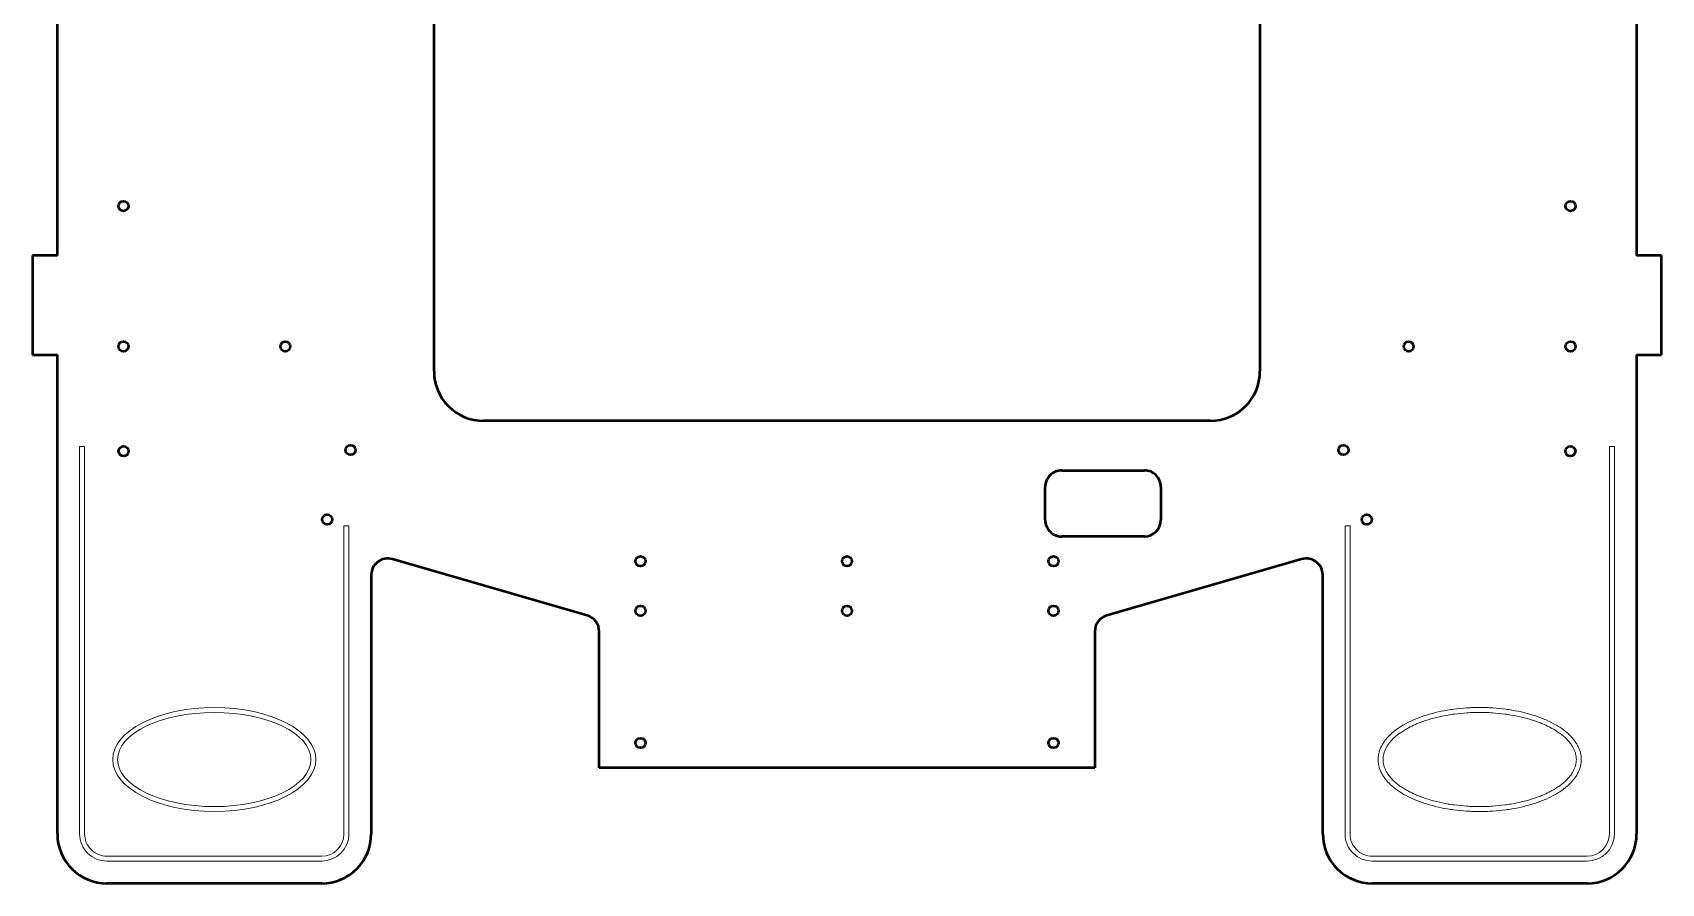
# Model space of a CAD drawing. Header units: millimetres. Extents: x -4457 to 5436, y 521 to 6420.
# Drawn here: x -2153 to -1167, y 2938 to 3453 of the extents above; entities that cross this region are included whole.
import ezdxf

# ---------------------------------------------------------------- set-up
doc = ezdxf.new("R2010")
doc.units = ezdxf.units.MM
doc.header["$MEASUREMENT"] = 0
doc.layers.add('layer 1', color=7, linetype='Continuous')
doc.layers.add('layer 2', color=7, linetype='Continuous')

msp = doc.modelspace()

# ---------------------------------------------------------------- linework, layer by layer
at = {"layer": 'layer 1', "lineweight": 50}
for points in [[(-2138.0611, 3318.1207), (-2138.0611, 3318.1207), (-2138.0611, 3529.6207), (-2138.0611, 3529.6207)], [(-1910.0611, 3248.1207), (-1910.0611, 3248.1207), (-1910.0611, 3529.6207), (-1910.0611, 3529.6207)], [(-1410.0611, 3529.6207), (-1410.0611, 3529.6207), (-1410.0611, 3248.1207), (-1410.0611, 3248.1207)], [(-1182.0611, 3529.6207), (-1182.0611, 3529.6207), (-1182.0611, 3318.1207), (-1182.0611, 3318.1207)], [(-2138.0611, 3318.1207), (-2138.0611, 3318.1207), (-2153.0611, 3318.1207), (-2153.0611, 3318.1207)], [(-2153.0611, 3318.1207), (-2153.0611, 3318.1207), (-2153.0611, 3258.1207), (-2153.0611, 3258.1207)], [(-1167.0611, 3318.1207), (-1167.0611, 3318.1207), (-1182.0611, 3318.1207), (-1182.0611, 3318.1207)], [(-1167.0611, 3258.1207), (-1167.0611, 3258.1207), (-1167.0611, 3318.1207), (-1167.0611, 3318.1207)], [(-2153.0611, 3258.1207), (-2153.0611, 3258.1207), (-2138.0611, 3258.1207), (-2138.0611, 3258.1207)], [(-2138.0611, 2968.1207), (-2138.0611, 2968.1207), (-2138.0611, 3258.1207), (-2138.0611, 3258.1207)], [(-1182.0611, 3258.1207), (-1182.0611, 3258.1207), (-1182.0611, 2968.1207), (-1182.0611, 2968.1207)], [(-1182.0611, 3258.1207), (-1182.0611, 3258.1207), (-1167.0611, 3258.1207), (-1167.0611, 3258.1207)], [(-1440.0611, 3218.1207), (-1423.4926, 3218.1207), (-1410.0611, 3231.5521), (-1410.0611, 3248.1206)], [(-1440.0611, 3218.1207), (-1440.0611, 3218.1207), (-1880.0611, 3218.1207), (-1880.0611, 3218.1207)], [(-1530.0611, 3188.1207), (-1530.0611, 3188.1207), (-1480.0611, 3188.1207), (-1480.0611, 3188.1207)], [(-1540.0611, 3158.1207), (-1540.0611, 3158.1207), (-1540.0611, 3178.1207), (-1540.0611, 3178.1207)], [(-1470.0611, 3178.1207), (-1470.0611, 3178.1207), (-1470.0611, 3158.1207), (-1470.0611, 3158.1207)], [(-1480.0611, 3148.1207), (-1474.5382, 3148.1207), (-1470.0611, 3152.5978), (-1470.0611, 3158.1207)], [(-1480.0611, 3148.1207), (-1480.0611, 3148.1207), (-1530.0611, 3148.1207), (-1530.0611, 3148.1207)], [(-1817.2771, 3100.2123), (-1817.2771, 3100.2123), (-1935.2771, 3134.4152), (-1935.2771, 3134.4152)], [(-1384.845, 3134.4152), (-1384.845, 3134.4152), (-1502.845, 3100.2123), (-1502.845, 3100.2123)], [(-1948.0611, 3124.8106), (-1948.0611, 3124.8106), (-1948.0611, 2968.1207), (-1948.0611, 2968.1207)], [(-1372.0611, 2968.1207), (-1372.0611, 2968.1207), (-1372.0611, 3124.8106), (-1372.0611, 3124.8106)], [(-1810.0611, 3090.6077), (-1810.0611, 3095.0583), (-1813.0024, 3098.9733), (-1817.2771, 3100.2123)], [(-1502.845, 3100.2123), (-1507.1197, 3098.9733), (-1510.0611, 3095.0583), (-1510.0611, 3090.6077)], [(-1810.0611, 3008.1207), (-1810.0611, 3008.1207), (-1810.0611, 3090.6077), (-1810.0611, 3090.6077)], [(-1510.0611, 3090.6077), (-1510.0611, 3090.6077), (-1510.0611, 3008.1207), (-1510.0611, 3008.1207)], [(-1510.0611, 3008.1207), (-1510.0611, 3008.1207), (-1810.0611, 3008.1207), (-1810.0611, 3008.1207)], [(-1978.0611, 2938.1207), (-1961.4926, 2938.1207), (-1948.0611, 2951.5521), (-1948.0611, 2968.1206)], [(-1212.0611, 2938.1207), (-1195.4926, 2938.1207), (-1182.0611, 2951.5521), (-1182.0611, 2968.1206)], [(-1978.0611, 2938.1207), (-1978.0611, 2938.1207), (-2108.0611, 2938.1207), (-2108.0611, 2938.1207)], [(-1212.0611, 2938.1207), (-1212.0611, 2938.1207), (-1342.0611, 2938.1207), (-1342.0611, 2938.1207)]]:
    msp.add_open_spline(points, degree=3, dxfattribs=at)
for points, knots in [([(-2095.0611, 3348.1207), (-2095.0611, 3349.7776), (-2096.4042, 3351.1207), (-2098.061, 3351.1207), (-2098.061, 3351.1207), (-2099.7179, 3351.1207), (-2101.061, 3349.7776), (-2101.0611, 3348.1207), (-2101.0611, 3348.1207), (-2101.0611, 3346.4639), (-2099.7179, 3345.1207), (-2098.0611, 3345.1207), (-2098.0611, 3345.1207), (-2096.4042, 3345.1207), (-2095.0611, 3346.4638), (-2095.0611, 3348.1207)], [0, 0, 0, 0, 0.2, 0.2, 0.2, 0.2, 0.4, 0.4, 0.4, 0.4, 0.6, 0.6, 0.6, 0.6, 1, 1, 1, 1]), ([(-1219.0611, 3348.1207), (-1219.0611, 3349.7776), (-1220.4042, 3351.1207), (-1222.061, 3351.1207), (-1222.061, 3351.1207), (-1223.7179, 3351.1207), (-1225.061, 3349.7776), (-1225.0611, 3348.1207), (-1225.0611, 3348.1207), (-1225.0611, 3346.4639), (-1223.7179, 3345.1207), (-1222.0611, 3345.1207), (-1222.0611, 3345.1207), (-1220.4042, 3345.1207), (-1219.0611, 3346.4638), (-1219.0611, 3348.1207)], [0, 0, 0, 0, 0.2, 0.2, 0.2, 0.2, 0.4, 0.4, 0.4, 0.4, 0.6, 0.6, 0.6, 0.6, 1, 1, 1, 1]), ([(-2095.0611, 3263.1207), (-2095.0611, 3264.7776), (-2096.4042, 3266.1207), (-2098.061, 3266.1207), (-2098.061, 3266.1207), (-2099.7179, 3266.1207), (-2101.061, 3264.7776), (-2101.0611, 3263.1207), (-2101.0611, 3263.1207), (-2101.0611, 3261.4639), (-2099.7179, 3260.1207), (-2098.0611, 3260.1207), (-2098.0611, 3260.1207), (-2096.4042, 3260.1207), (-2095.0611, 3261.4638), (-2095.0611, 3263.1207)], [0, 0, 0, 0, 0.2, 0.2, 0.2, 0.2, 0.4, 0.4, 0.4, 0.4, 0.6, 0.6, 0.6, 0.6, 1, 1, 1, 1]), ([(-1997.0611, 3263.1207), (-1997.0611, 3264.7776), (-1998.4042, 3266.1207), (-2000.061, 3266.1207), (-2000.061, 3266.1207), (-2001.7179, 3266.1207), (-2003.061, 3264.7776), (-2003.0611, 3263.1207), (-2003.0611, 3263.1207), (-2003.0611, 3261.4639), (-2001.7179, 3260.1207), (-2000.0611, 3260.1207), (-2000.0611, 3260.1207), (-1998.4042, 3260.1207), (-1997.0611, 3261.4638), (-1997.0611, 3263.1207)], [0, 0, 0, 0, 0.2, 0.2, 0.2, 0.2, 0.4, 0.4, 0.4, 0.4, 0.6, 0.6, 0.6, 0.6, 1, 1, 1, 1]), ([(-1317.0611, 3263.1207), (-1317.0611, 3264.7776), (-1318.4042, 3266.1207), (-1320.061, 3266.1207), (-1320.061, 3266.1207), (-1321.7179, 3266.1207), (-1323.061, 3264.7776), (-1323.0611, 3263.1207), (-1323.0611, 3263.1207), (-1323.0611, 3261.4639), (-1321.7179, 3260.1207), (-1320.0611, 3260.1207), (-1320.0611, 3260.1207), (-1318.4042, 3260.1207), (-1317.0611, 3261.4638), (-1317.0611, 3263.1207)], [0, 0, 0, 0, 0.2, 0.2, 0.2, 0.2, 0.4, 0.4, 0.4, 0.4, 0.6, 0.6, 0.6, 0.6, 1, 1, 1, 1]), ([(-1219.0611, 3263.1207), (-1219.0611, 3264.7776), (-1220.4042, 3266.1207), (-1222.061, 3266.1207), (-1222.061, 3266.1207), (-1223.7179, 3266.1207), (-1225.061, 3264.7776), (-1225.0611, 3263.1207), (-1225.0611, 3263.1207), (-1225.0611, 3261.4639), (-1223.7179, 3260.1207), (-1222.0611, 3260.1207), (-1222.0611, 3260.1207), (-1220.4042, 3260.1207), (-1219.0611, 3261.4638), (-1219.0611, 3263.1207)], [0, 0, 0, 0, 0.2, 0.2, 0.2, 0.2, 0.4, 0.4, 0.4, 0.4, 0.6, 0.6, 0.6, 0.6, 1, 1, 1, 1]), ([(-1910.0611, 3248.1207), (-1910.0611, 3240.1642), (-1906.9003, 3232.5336), (-1901.2743, 3226.9075), (-1901.2743, 3226.9075), (-1895.6482, 3221.2814), (-1888.0175, 3218.1207), (-1880.0611, 3218.1207)], [0, 0, 0, 0, 0.33333333, 0.33333333, 0.33333333, 0.33333333, 1, 1, 1, 1]), ([(-2094.9528, 3199.7287), (-2094.9528, 3201.3855), (-2096.2959, 3202.7287), (-2097.9528, 3202.7287), (-2097.9528, 3202.7287), (-2099.6096, 3202.7287), (-2100.9528, 3201.3855), (-2100.9528, 3199.7287), (-2100.9528, 3199.7287), (-2100.9528, 3198.0718), (-2099.6096, 3196.7287), (-2097.9528, 3196.7287), (-2097.9528, 3196.7287), (-2096.2959, 3196.7287), (-2094.9528, 3198.0718), (-2094.9528, 3199.7287)], [0, 0, 0, 0, 0.2, 0.2, 0.2, 0.2, 0.4, 0.4, 0.4, 0.4, 0.6, 0.6, 0.6, 0.6, 1, 1, 1, 1]), ([(-1957.5862, 3200.4508), (-1957.5862, 3202.1077), (-1958.9293, 3203.4508), (-1960.5861, 3203.4508), (-1960.5861, 3203.4508), (-1962.243, 3203.4508), (-1963.5861, 3202.1077), (-1963.5862, 3200.4508), (-1963.5862, 3200.4508), (-1963.5862, 3198.794), (-1962.243, 3197.4508), (-1960.5862, 3197.4508), (-1960.5862, 3197.4508), (-1958.9293, 3197.4508), (-1957.5862, 3198.7939), (-1957.5862, 3200.4508)], [0, 0, 0, 0, 0.2, 0.2, 0.2, 0.2, 0.4, 0.4, 0.4, 0.4, 0.6, 0.6, 0.6, 0.6, 1, 1, 1, 1]), ([(-1356.536, 3200.4508), (-1356.536, 3202.1077), (-1357.8791, 3203.4508), (-1359.536, 3203.4508), (-1359.536, 3203.4508), (-1361.1928, 3203.4508), (-1362.536, 3202.1077), (-1362.536, 3200.4508), (-1362.536, 3200.4508), (-1362.536, 3198.794), (-1361.1928, 3197.4508), (-1359.536, 3197.4508), (-1359.536, 3197.4508), (-1357.8791, 3197.4508), (-1356.536, 3198.7939), (-1356.536, 3200.4508)], [0, 0, 0, 0, 0.2, 0.2, 0.2, 0.2, 0.4, 0.4, 0.4, 0.4, 0.6, 0.6, 0.6, 0.6, 1, 1, 1, 1]), ([(-1219.1693, 3199.7287), (-1219.1693, 3201.3855), (-1220.5125, 3202.7287), (-1222.1693, 3202.7287), (-1222.1693, 3202.7287), (-1223.8262, 3202.7287), (-1225.1693, 3201.3855), (-1225.1693, 3199.7287), (-1225.1693, 3199.7287), (-1225.1693, 3198.0718), (-1223.8262, 3196.7287), (-1222.1694, 3196.7287), (-1222.1694, 3196.7287), (-1220.5125, 3196.7287), (-1219.1694, 3198.0718), (-1219.1693, 3199.7287)], [0, 0, 0, 0, 0.2, 0.2, 0.2, 0.2, 0.4, 0.4, 0.4, 0.4, 0.6, 0.6, 0.6, 0.6, 1, 1, 1, 1]), ([(-1530.0611, 3188.1207), (-1532.7132, 3188.1207), (-1535.2568, 3187.0671), (-1537.1321, 3185.1918), (-1537.1321, 3185.1918), (-1539.0075, 3183.3164), (-1540.0611, 3180.7729), (-1540.0611, 3178.1207)], [0, 0, 0, 0, 0.33333333, 0.33333333, 0.33333333, 0.33333333, 1, 1, 1, 1]), ([(-1470.0611, 3178.1207), (-1470.0611, 3180.7729), (-1471.1146, 3183.3164), (-1472.99, 3185.1918), (-1472.99, 3185.1918), (-1474.8653, 3187.0671), (-1477.4089, 3188.1207), (-1480.0611, 3188.1207)], [0, 0, 0, 0, 0.33333333, 0.33333333, 0.33333333, 0.33333333, 1, 1, 1, 1]), ([(-1971.7069, 3158.371), (-1971.7069, 3160.0278), (-1973.05, 3161.371), (-1974.7069, 3161.371), (-1974.7069, 3161.371), (-1976.3637, 3161.371), (-1977.7069, 3160.0279), (-1977.7069, 3158.371), (-1977.7069, 3158.371), (-1977.7069, 3156.7141), (-1976.3638, 3155.371), (-1974.7069, 3155.371), (-1974.7069, 3155.371), (-1973.0501, 3155.371), (-1971.7069, 3156.7141), (-1971.7069, 3158.371)], [0, 0, 0, 0, 0.2, 0.2, 0.2, 0.2, 0.4, 0.4, 0.4, 0.4, 0.6, 0.6, 0.6, 0.6, 1, 1, 1, 1]), ([(-1540.0611, 3158.1207), (-1540.0611, 3155.4685), (-1539.0075, 3152.925), (-1537.1321, 3151.0496), (-1537.1321, 3151.0496), (-1535.2568, 3149.1743), (-1532.7132, 3148.1207), (-1530.0611, 3148.1207)], [0, 0, 0, 0, 0.33333333, 0.33333333, 0.33333333, 0.33333333, 1, 1, 1, 1]), ([(-1342.4152, 3158.371), (-1342.4152, 3160.0278), (-1343.7584, 3161.371), (-1345.4152, 3161.371), (-1345.4152, 3161.371), (-1347.0721, 3161.371), (-1348.4152, 3160.0279), (-1348.4152, 3158.371), (-1348.4152, 3158.371), (-1348.4152, 3156.7141), (-1347.0721, 3155.371), (-1345.4152, 3155.371), (-1345.4152, 3155.371), (-1343.7584, 3155.371), (-1342.4152, 3156.7141), (-1342.4152, 3158.371)], [0, 0, 0, 0, 0.2, 0.2, 0.2, 0.2, 0.4, 0.4, 0.4, 0.4, 0.6, 0.6, 0.6, 0.6, 1, 1, 1, 1]), ([(-1782.0611, 3133.1207), (-1782.0611, 3134.7776), (-1783.4042, 3136.1207), (-1785.061, 3136.1207), (-1785.061, 3136.1207), (-1786.7179, 3136.1207), (-1788.061, 3134.7776), (-1788.0611, 3133.1207), (-1788.0611, 3133.1207), (-1788.0611, 3131.4639), (-1786.7179, 3130.1207), (-1785.0611, 3130.1207), (-1785.0611, 3130.1207), (-1783.4042, 3130.1207), (-1782.0611, 3131.4638), (-1782.0611, 3133.1207)], [0, 0, 0, 0, 0.2, 0.2, 0.2, 0.2, 0.4, 0.4, 0.4, 0.4, 0.6, 0.6, 0.6, 0.6, 1, 1, 1, 1]), ([(-1657.0611, 3133.1207), (-1657.0611, 3134.7776), (-1658.4042, 3136.1207), (-1660.061, 3136.1207), (-1660.061, 3136.1207), (-1661.7179, 3136.1207), (-1663.061, 3134.7776), (-1663.0611, 3133.1207), (-1663.0611, 3133.1207), (-1663.0611, 3131.4639), (-1661.7179, 3130.1207), (-1660.0611, 3130.1207), (-1660.0611, 3130.1207), (-1658.4042, 3130.1207), (-1657.0611, 3131.4638), (-1657.0611, 3133.1207)], [0, 0, 0, 0, 0.2, 0.2, 0.2, 0.2, 0.4, 0.4, 0.4, 0.4, 0.6, 0.6, 0.6, 0.6, 1, 1, 1, 1]), ([(-1532.0611, 3133.1207), (-1532.0611, 3134.7776), (-1533.4042, 3136.1207), (-1535.061, 3136.1207), (-1535.061, 3136.1207), (-1536.7179, 3136.1207), (-1538.061, 3134.7776), (-1538.0611, 3133.1207), (-1538.0611, 3133.1207), (-1538.0611, 3131.4639), (-1536.7179, 3130.1207), (-1535.0611, 3130.1207), (-1535.0611, 3130.1207), (-1533.4042, 3130.1207), (-1532.0611, 3131.4638), (-1532.0611, 3133.1207)], [0, 0, 0, 0, 0.2, 0.2, 0.2, 0.2, 0.4, 0.4, 0.4, 0.4, 0.6, 0.6, 0.6, 0.6, 1, 1, 1, 1]), ([(-1935.2771, 3134.4152), (-1938.2974, 3135.2907), (-1941.5536, 3134.6944), (-1944.0677, 3132.8055), (-1944.0677, 3132.8055), (-1946.5819, 3130.9167), (-1948.0611, 3127.9552), (-1948.0611, 3124.8106)], [0, 0, 0, 0, 0.33333333, 0.33333333, 0.33333333, 0.33333333, 1, 1, 1, 1]), ([(-1372.0611, 3124.8106), (-1372.0611, 3127.9552), (-1373.5402, 3130.9167), (-1376.0544, 3132.8055), (-1376.0544, 3132.8055), (-1378.5685, 3134.6944), (-1381.8247, 3135.2907), (-1384.845, 3134.4152)], [0, 0, 0, 0, 0.33333333, 0.33333333, 0.33333333, 0.33333333, 1, 1, 1, 1]), ([(-1782.0611, 3103.1207), (-1782.0611, 3104.7776), (-1783.4042, 3106.1207), (-1785.061, 3106.1207), (-1785.061, 3106.1207), (-1786.7179, 3106.1207), (-1788.061, 3104.7776), (-1788.0611, 3103.1207), (-1788.0611, 3103.1207), (-1788.0611, 3101.4639), (-1786.7179, 3100.1207), (-1785.0611, 3100.1207), (-1785.0611, 3100.1207), (-1783.4042, 3100.1207), (-1782.0611, 3101.4638), (-1782.0611, 3103.1207)], [0, 0, 0, 0, 0.2, 0.2, 0.2, 0.2, 0.4, 0.4, 0.4, 0.4, 0.6, 0.6, 0.6, 0.6, 1, 1, 1, 1]), ([(-1657.0611, 3103.1207), (-1657.0611, 3104.7776), (-1658.4042, 3106.1207), (-1660.061, 3106.1207), (-1660.061, 3106.1207), (-1661.7179, 3106.1207), (-1663.061, 3104.7776), (-1663.0611, 3103.1207), (-1663.0611, 3103.1207), (-1663.0611, 3101.4639), (-1661.7179, 3100.1207), (-1660.0611, 3100.1207), (-1660.0611, 3100.1207), (-1658.4042, 3100.1207), (-1657.0611, 3101.4638), (-1657.0611, 3103.1207)], [0, 0, 0, 0, 0.2, 0.2, 0.2, 0.2, 0.4, 0.4, 0.4, 0.4, 0.6, 0.6, 0.6, 0.6, 1, 1, 1, 1]), ([(-1532.0611, 3103.1207), (-1532.0611, 3104.7776), (-1533.4042, 3106.1207), (-1535.061, 3106.1207), (-1535.061, 3106.1207), (-1536.7179, 3106.1207), (-1538.061, 3104.7776), (-1538.0611, 3103.1207), (-1538.0611, 3103.1207), (-1538.0611, 3101.4639), (-1536.7179, 3100.1207), (-1535.0611, 3100.1207), (-1535.0611, 3100.1207), (-1533.4042, 3100.1207), (-1532.0611, 3101.4638), (-1532.0611, 3103.1207)], [0, 0, 0, 0, 0.2, 0.2, 0.2, 0.2, 0.4, 0.4, 0.4, 0.4, 0.6, 0.6, 0.6, 0.6, 1, 1, 1, 1]), ([(-1782.0611, 3023.1207), (-1782.0611, 3024.7776), (-1783.4042, 3026.1207), (-1785.061, 3026.1207), (-1785.061, 3026.1207), (-1786.7179, 3026.1207), (-1788.061, 3024.7776), (-1788.0611, 3023.1207), (-1788.0611, 3023.1207), (-1788.0611, 3021.4639), (-1786.7179, 3020.1207), (-1785.0611, 3020.1207), (-1785.0611, 3020.1207), (-1783.4042, 3020.1207), (-1782.0611, 3021.4638), (-1782.0611, 3023.1207)], [0, 0, 0, 0, 0.2, 0.2, 0.2, 0.2, 0.4, 0.4, 0.4, 0.4, 0.6, 0.6, 0.6, 0.6, 1, 1, 1, 1]), ([(-1532.0611, 3023.1207), (-1532.0611, 3024.7776), (-1533.4042, 3026.1207), (-1535.061, 3026.1207), (-1535.061, 3026.1207), (-1536.7179, 3026.1207), (-1538.061, 3024.7776), (-1538.0611, 3023.1207), (-1538.0611, 3023.1207), (-1538.0611, 3021.4639), (-1536.7179, 3020.1207), (-1535.0611, 3020.1207), (-1535.0611, 3020.1207), (-1533.4042, 3020.1207), (-1532.0611, 3021.4638), (-1532.0611, 3023.1207)], [0, 0, 0, 0, 0.2, 0.2, 0.2, 0.2, 0.4, 0.4, 0.4, 0.4, 0.6, 0.6, 0.6, 0.6, 1, 1, 1, 1]), ([(-2138.0611, 2968.1207), (-2138.0611, 2960.1642), (-2134.9003, 2952.5336), (-2129.2743, 2946.9075), (-2129.2743, 2946.9075), (-2123.6482, 2941.2814), (-2116.0175, 2938.1207), (-2108.0611, 2938.1207)], [0, 0, 0, 0, 0.33333333, 0.33333333, 0.33333333, 0.33333333, 1, 1, 1, 1]), ([(-1372.0611, 2968.1207), (-1372.0611, 2960.1642), (-1368.9003, 2952.5336), (-1363.2743, 2946.9075), (-1363.2743, 2946.9075), (-1357.6482, 2941.2814), (-1350.0175, 2938.1207), (-1342.0611, 2938.1207)], [0, 0, 0, 0, 0.33333333, 0.33333333, 0.33333333, 0.33333333, 1, 1, 1, 1])]:
    msp.add_open_spline(points, degree=3, knots=knots, dxfattribs=at)
at = {"layer": 'layer 2', "color": 240, "lineweight": 9}
for points in [[(-2124.5611, 3202.6602), (-2124.5611, 3202.6602), (-2121.5611, 3202.6602), (-2121.5611, 3202.6602)], [(-2124.5611, 2968.1207), (-2124.5611, 2968.1207), (-2124.5611, 3202.6602), (-2124.5611, 3202.6602)], [(-2121.5611, 3202.6602), (-2121.5611, 3202.6602), (-2121.5611, 2968.1207), (-2121.5611, 2968.1207)], [(-1198.5611, 3202.6602), (-1198.5611, 3202.6602), (-1195.5611, 3202.6602), (-1195.5611, 3202.6602)], [(-1198.5611, 2968.1207), (-1198.5611, 2968.1207), (-1198.5611, 3202.6602), (-1198.5611, 3202.6602)], [(-1195.5611, 3202.6602), (-1195.5611, 3202.6602), (-1195.5611, 2968.1207), (-1195.5611, 2968.1207)], [(-1964.5611, 3154.5533), (-1964.5611, 3154.5533), (-1961.5611, 3154.5533), (-1961.5611, 3154.5533)], [(-1964.5611, 2968.1207), (-1964.5611, 2968.1207), (-1964.5611, 3154.5533), (-1964.5611, 3154.5533)], [(-1961.5611, 3154.5533), (-1961.5611, 3154.5533), (-1961.5611, 2968.1207), (-1961.5611, 2968.1207)], [(-1358.5611, 3154.5533), (-1358.5611, 3154.5533), (-1355.5611, 3154.5533), (-1355.5611, 3154.5533)], [(-1358.5611, 2968.1207), (-1358.5611, 2968.1207), (-1358.5611, 3154.5533), (-1358.5611, 3154.5533)], [(-1355.5611, 3154.5533), (-1355.5611, 3154.5533), (-1355.5611, 2968.1207), (-1355.5611, 2968.1207)], [(-1978.0611, 2951.6207), (-1968.9484, 2951.6207), (-1961.5611, 2959.008), (-1961.5611, 2968.1206)], [(-1978.0611, 2954.6207), (-1970.6052, 2954.6207), (-1964.5611, 2960.6648), (-1964.5611, 2968.1206)], [(-1212.0611, 2951.6207), (-1202.9484, 2951.6207), (-1195.5611, 2959.008), (-1195.5611, 2968.1206)], [(-1212.0611, 2954.6207), (-1204.6052, 2954.6207), (-1198.5611, 2960.6648), (-1198.5611, 2968.1206)], [(-2108.0611, 2954.6207), (-2108.0611, 2954.6207), (-1978.0611, 2954.6207), (-1978.0611, 2954.6207)], [(-1978.0611, 2951.6207), (-1978.0611, 2951.6207), (-2108.0611, 2951.6207), (-2108.0611, 2951.6207)], [(-1342.0611, 2954.6207), (-1342.0611, 2954.6207), (-1212.0611, 2954.6207), (-1212.0611, 2954.6207)], [(-1212.0611, 2951.6207), (-1212.0611, 2951.6207), (-1342.0611, 2951.6207), (-1342.0611, 2951.6207)]]:
    msp.add_open_spline(points, degree=3, dxfattribs=at)
for points, knots in [([(-2104.5611, 3013.1207), (-2104.5611, 2995.7238), (-2077.0266, 2981.6207), (-2043.0611, 2981.6207), (-2043.0611, 2981.6207), (-2009.0957, 2981.6207), (-1981.5611, 2995.7237), (-1981.5611, 3013.1206), (-1981.5611, 3013.1206), (-1981.561, 3030.5176), (-2009.0953, 3044.6206), (-2043.0608, 3044.6207), (-2043.0608, 3044.6207), (-2077.0264, 3044.6208), (-2104.5611, 3030.5177), (-2104.5611, 3013.1207)], [0, 0, 0, 0, 0.2, 0.2, 0.2, 0.2, 0.4, 0.4, 0.4, 0.4, 0.6, 0.6, 0.6, 0.6, 1, 1, 1, 1]), ([(-2101.5611, 3013.1207), (-2101.5611, 2997.3806), (-2075.3698, 2984.6207), (-2043.0611, 2984.6207), (-2043.0611, 2984.6207), (-2010.7525, 2984.6207), (-1984.5611, 2997.3805), (-1984.5611, 3013.1206), (-1984.5611, 3013.1206), (-1984.561, 3028.8607), (-2010.7522, 3041.6206), (-2043.0608, 3041.6207), (-2043.0608, 3041.6207), (-2075.3696, 3041.6208), (-2101.5611, 3028.8609), (-2101.5611, 3013.1207)], [0, 0, 0, 0, 0.2, 0.2, 0.2, 0.2, 0.4, 0.4, 0.4, 0.4, 0.6, 0.6, 0.6, 0.6, 1, 1, 1, 1]), ([(-1215.5611, 3013.1207), (-1215.5611, 3012.4008), (-1215.6082, 3011.6808), (-1215.7022, 3010.9636), (-1215.7022, 3010.9636), (-1215.7962, 3010.2465), (-1215.9371, 3009.5321), (-1216.1238, 3008.823), (-1216.1238, 3008.823), (-1216.2171, 3008.4684), (-1216.322, 3008.1152), (-1216.4381, 3007.7635), (-1216.4381, 3007.7635), (-1216.6703, 3007.0602), (-1216.9478, 3006.3632), (-1217.269, 3005.6745), (-1217.269, 3005.6745), (-1217.4296, 3005.3301), (-1217.6011, 3004.9877), (-1217.7834, 3004.6476), (-1217.7834, 3004.6476), (-1218.1479, 3003.9674), (-1218.5554, 3003.2961), (-1219.0042, 3002.635), (-1219.0042, 3002.635), (-1219.2286, 3002.3044), (-1219.4634, 3001.9764), (-1219.7083, 3001.6511), (-1219.7083, 3001.6511), (-1220.4429, 3000.6751), (-1221.2689, 2999.7233), (-1222.1807, 2998.7987), (-1222.1807, 2998.7987), (-1222.7886, 2998.1823), (-1223.4347, 2997.5781), (-1224.1175, 2996.9868), (-1224.1175, 2996.9868), (-1225.4831, 2995.8042), (-1226.9953, 2994.6735), (-1228.6409, 2993.6011), (-1228.6409, 2993.6011), (-1229.4637, 2993.0649), (-1230.3199, 2992.5434), (-1231.2077, 2992.0372), (-1231.2077, 2992.0372), (-1232.9832, 2991.025), (-1234.8851, 2990.0744), (-1236.8979, 2989.1918), (-1236.8979, 2989.1918), (-1237.9043, 2988.7505), (-1238.9383, 2988.3262), (-1239.998, 2987.9196), (-1239.998, 2987.9196), (-1242.1174, 2987.1065), (-1244.3391, 2986.3645), (-1246.645, 2985.6988), (-1246.645, 2985.6988), (-1247.7979, 2985.3659), (-1248.972, 2985.0522), (-1250.1646, 2984.7581), (-1250.1646, 2984.7581), (-1252.5499, 2984.17), (-1255.0096, 2983.6606), (-1257.5237, 2983.2339), (-1257.5237, 2983.2339), (-1258.7807, 2983.0206), (-1260.0512, 2982.8279), (-1261.3327, 2982.6562), (-1261.3327, 2982.6562), (-1263.8957, 2982.3128), (-1266.5023, 2982.0536), (-1269.1309, 2981.8806), (-1269.1309, 2981.8806), (-1270.4453, 2981.794), (-1271.7651, 2981.729), (-1273.0877, 2981.6857), (-1273.0877, 2981.6857), (-1275.7329, 2981.599), (-1278.3892, 2981.599), (-1281.0344, 2981.6857), (-1281.0344, 2981.6857), (-1282.357, 2981.729), (-1283.6768, 2981.794), (-1284.9912, 2981.8806), (-1284.9912, 2981.8806), (-1287.6198, 2982.0536), (-1290.2264, 2982.3128), (-1292.7894, 2982.6562), (-1292.7894, 2982.6562), (-1294.0709, 2982.8279), (-1295.3414, 2983.0206), (-1296.5985, 2983.2339), (-1296.5985, 2983.2339), (-1299.1125, 2983.6606), (-1301.5722, 2984.17), (-1303.9575, 2984.7581), (-1303.9575, 2984.7581), (-1305.1502, 2985.0522), (-1306.3242, 2985.3659), (-1307.4771, 2985.6988), (-1307.4771, 2985.6988), (-1309.783, 2986.3645), (-1312.0048, 2987.1065), (-1314.1241, 2987.9196), (-1314.1241, 2987.9196), (-1315.1838, 2988.3262), (-1316.2178, 2988.7505), (-1317.2242, 2989.1918), (-1317.2242, 2989.1918), (-1319.237, 2990.0744), (-1321.1389, 2991.025), (-1322.9144, 2992.0372), (-1322.9144, 2992.0372), (-1323.8022, 2992.5434), (-1324.6584, 2993.0649), (-1325.4812, 2993.6011), (-1325.4812, 2993.6011), (-1327.1268, 2994.6735), (-1328.639, 2995.8042), (-1330.0046, 2996.9868), (-1330.0046, 2996.9868), (-1330.6874, 2997.5781), (-1331.3335, 2998.1823), (-1331.9414, 2998.7987), (-1331.9414, 2998.7987), (-1332.8532, 2999.7233), (-1333.6792, 3000.6751), (-1334.4138, 3001.6511), (-1334.4138, 3001.6511), (-1334.6587, 3001.9764), (-1334.8935, 3002.3044), (-1335.1179, 3002.635), (-1335.1179, 3002.635), (-1335.5667, 3003.2961), (-1335.9742, 3003.9674), (-1336.3387, 3004.6476), (-1336.3387, 3004.6476), (-1336.521, 3004.9877), (-1336.6925, 3005.3301), (-1336.8531, 3005.6745), (-1336.8531, 3005.6745), (-1337.1743, 3006.3632), (-1337.4518, 3007.0602), (-1337.684, 3007.7635), (-1337.684, 3007.7635), (-1337.8001, 3008.1152), (-1337.905, 3008.4684), (-1337.9983, 3008.823), (-1337.9983, 3008.823), (-1338.185, 3009.5321), (-1338.3259, 3010.2465), (-1338.4199, 3010.9636), (-1338.4199, 3010.9636), (-1338.4669, 3011.3222), (-1338.5022, 3011.6815), (-1338.5257, 3012.0411), (-1338.5257, 3012.0411), (-1338.5728, 3012.7604), (-1338.5728, 3013.481), (-1338.5257, 3014.2003), (-1338.5257, 3014.2003), (-1338.5022, 3014.5599), (-1338.4669, 3014.9192), (-1338.4199, 3015.2778), (-1338.4199, 3015.2778), (-1338.3259, 3015.9949), (-1338.185, 3016.7093), (-1337.9983, 3017.4184), (-1337.9983, 3017.4184), (-1337.905, 3017.773), (-1337.8001, 3018.1263), (-1337.684, 3018.4779), (-1337.684, 3018.4779), (-1337.4518, 3019.1812), (-1337.1743, 3019.8782), (-1336.8531, 3020.567), (-1336.8531, 3020.567), (-1336.6925, 3020.9114), (-1336.521, 3021.2537), (-1336.3387, 3021.5938), (-1336.3387, 3021.5938), (-1335.9742, 3022.274), (-1335.5667, 3022.9453), (-1335.1179, 3023.6064), (-1335.1179, 3023.6064), (-1334.8935, 3023.937), (-1334.6587, 3024.265), (-1334.4138, 3024.5903), (-1334.4138, 3024.5903), (-1333.6792, 3025.5663), (-1332.8532, 3026.5182), (-1331.9414, 3027.4427), (-1331.9414, 3027.4427), (-1331.3335, 3028.0591), (-1330.6874, 3028.6633), (-1330.0046, 3029.2546), (-1330.0046, 3029.2546), (-1328.639, 3030.4372), (-1327.1268, 3031.568), (-1325.4812, 3032.6403), (-1325.4812, 3032.6403), (-1324.6584, 3033.1765), (-1323.8022, 3033.698), (-1322.9144, 3034.2042), (-1322.9144, 3034.2042), (-1321.1389, 3035.2165), (-1319.237, 3036.1671), (-1317.2242, 3037.0497), (-1317.2242, 3037.0497), (-1316.2178, 3037.491), (-1315.1838, 3037.9153), (-1314.1241, 3038.3218), (-1314.1241, 3038.3218), (-1312.0048, 3039.1349), (-1309.783, 3039.877), (-1307.4771, 3040.5427), (-1307.4771, 3040.5427), (-1306.3242, 3040.8755), (-1305.1502, 3041.1892), (-1303.9575, 3041.4833), (-1303.9575, 3041.4833), (-1301.5722, 3042.0714), (-1299.1125, 3042.5808), (-1296.5985, 3043.0075), (-1296.5985, 3043.0075), (-1295.3414, 3043.2209), (-1294.0709, 3043.4136), (-1292.7894, 3043.5852), (-1292.7894, 3043.5852), (-1290.2264, 3043.9286), (-1287.6198, 3044.1878), (-1284.9912, 3044.3609), (-1284.9912, 3044.3609), (-1283.6768, 3044.4474), (-1282.357, 3044.5124), (-1281.0344, 3044.5557), (-1281.0344, 3044.5557), (-1278.3892, 3044.6424), (-1275.7329, 3044.6424), (-1273.0877, 3044.5557), (-1273.0877, 3044.5557), (-1271.7651, 3044.5124), (-1270.4453, 3044.4474), (-1269.1309, 3044.3609), (-1269.1309, 3044.3609), (-1266.5023, 3044.1878), (-1263.8957, 3043.9286), (-1261.3327, 3043.5852), (-1261.3327, 3043.5852), (-1260.0512, 3043.4136), (-1258.7807, 3043.2209), (-1257.5237, 3043.0075), (-1257.5237, 3043.0075), (-1255.0096, 3042.5808), (-1252.5499, 3042.0714), (-1250.1646, 3041.4833), (-1250.1646, 3041.4833), (-1248.972, 3041.1892), (-1247.7979, 3040.8755), (-1246.645, 3040.5427), (-1246.645, 3040.5427), (-1244.3391, 3039.877), (-1242.1174, 3039.1349), (-1239.998, 3038.3218), (-1239.998, 3038.3218), (-1238.9383, 3037.9153), (-1237.9043, 3037.491), (-1236.8979, 3037.0497), (-1236.8979, 3037.0497), (-1234.8851, 3036.1671), (-1232.9832, 3035.2165), (-1231.2077, 3034.2042), (-1231.2077, 3034.2042), (-1230.3199, 3033.698), (-1229.4637, 3033.1765), (-1228.6409, 3032.6403), (-1228.6409, 3032.6403), (-1226.9953, 3031.568), (-1225.4831, 3030.4372), (-1224.1175, 3029.2546), (-1224.1175, 3029.2546), (-1223.4347, 3028.6633), (-1222.7886, 3028.0591), (-1222.1807, 3027.4427), (-1222.1807, 3027.4427), (-1221.2689, 3026.5182), (-1220.4429, 3025.5663), (-1219.7083, 3024.5903), (-1219.7083, 3024.5903), (-1219.4634, 3024.265), (-1219.2286, 3023.937), (-1219.0042, 3023.6064), (-1219.0042, 3023.6064), (-1218.5554, 3022.9453), (-1218.1479, 3022.274), (-1217.7834, 3021.5938), (-1217.7834, 3021.5938), (-1217.6011, 3021.2537), (-1217.4296, 3020.9114), (-1217.269, 3020.567), (-1217.269, 3020.567), (-1216.9478, 3019.8782), (-1216.6703, 3019.1812), (-1216.4381, 3018.4779), (-1216.4381, 3018.4779), (-1216.322, 3018.1263), (-1216.2171, 3017.773), (-1216.1238, 3017.4184), (-1216.1238, 3017.4184), (-1215.9371, 3016.7093), (-1215.7962, 3015.9949), (-1215.7022, 3015.2778), (-1215.7022, 3015.2778), (-1215.6082, 3014.5606), (-1215.5611, 3013.8407), (-1215.5611, 3013.1207)], [0, 0, 0, 0, 0.0125, 0.0125, 0.0125, 0.0125, 0.025, 0.025, 0.025, 0.025, 0.0375, 0.0375, 0.0375, 0.0375, 0.05, 0.05, 0.05, 0.05, 0.0625, 0.0625, 0.0625, 0.0625, 0.075, 0.075, 0.075, 0.075, 0.0875, 0.0875, 0.0875, 0.0875, 0.1, 0.1, 0.1, 0.1, 0.1125, 0.1125, 0.1125, 0.1125, 0.125, 0.125, 0.125, 0.125, 0.1375, 0.1375, 0.1375, 0.1375, 0.15, 0.15, 0.15, 0.15, 0.1625, 0.1625, 0.1625, 0.1625, 0.175, 0.175, 0.175, 0.175, 0.1875, 0.1875, 0.1875, 0.1875, 0.2, 0.2, 0.2, 0.2, 0.2125, 0.2125, 0.2125, 0.2125, 0.225, 0.225, 0.225, 0.225, 0.2375, 0.2375, 0.2375, 0.2375, 0.25, 0.25, 0.25, 0.25, 0.2625, 0.2625, 0.2625, 0.2625, 0.275, 0.275, 0.275, 0.275, 0.2875, 0.2875, 0.2875, 0.2875, 0.3, 0.3, 0.3, 0.3, 0.3125, 0.3125, 0.3125, 0.3125, 0.325, 0.325, 0.325, 0.325, 0.3375, 0.3375, 0.3375, 0.3375, 0.35, 0.35, 0.35, 0.35, 0.3625, 0.3625, 0.3625, 0.3625, 0.375, 0.375, 0.375, 0.375, 0.3875, 0.3875, 0.3875, 0.3875, 0.4, 0.4, 0.4, 0.4, 0.4125, 0.4125, 0.4125, 0.4125, 0.425, 0.425, 0.425, 0.425, 0.4375, 0.4375, 0.4375, 0.4375, 0.45, 0.45, 0.45, 0.45, 0.4625, 0.4625, 0.4625, 0.4625, 0.475, 0.475, 0.475, 0.475, 0.4875, 0.4875, 0.4875, 0.4875, 0.5, 0.5, 0.5, 0.5, 0.5125, 0.5125, 0.5125, 0.5125, 0.525, 0.525, 0.525, 0.525, 0.5375, 0.5375, 0.5375, 0.5375, 0.55, 0.55, 0.55, 0.55, 0.5625, 0.5625, 0.5625, 0.5625, 0.575, 0.575, 0.575, 0.575, 0.5875, 0.5875, 0.5875, 0.5875, 0.6, 0.6, 0.6, 0.6, 0.6125, 0.6125, 0.6125, 0.6125, 0.625, 0.625, 0.625, 0.625, 0.6375, 0.6375, 0.6375, 0.6375, 0.65, 0.65, 0.65, 0.65, 0.6625, 0.6625, 0.6625, 0.6625, 0.675, 0.675, 0.675, 0.675, 0.6875, 0.6875, 0.6875, 0.6875, 0.7, 0.7, 0.7, 0.7, 0.7125, 0.7125, 0.7125, 0.7125, 0.725, 0.725, 0.725, 0.725, 0.7375, 0.7375, 0.7375, 0.7375, 0.75, 0.75, 0.75, 0.75, 0.7625, 0.7625, 0.7625, 0.7625, 0.775, 0.775, 0.775, 0.775, 0.7875, 0.7875, 0.7875, 0.7875, 0.8, 0.8, 0.8, 0.8, 0.8125, 0.8125, 0.8125, 0.8125, 0.825, 0.825, 0.825, 0.825, 0.8375, 0.8375, 0.8375, 0.8375, 0.85, 0.85, 0.85, 0.85, 0.8625, 0.8625, 0.8625, 0.8625, 0.875, 0.875, 0.875, 0.875, 0.8875, 0.8875, 0.8875, 0.8875, 0.9, 0.9, 0.9, 0.9, 0.9125, 0.9125, 0.9125, 0.9125, 0.925, 0.925, 0.925, 0.925, 0.9375, 0.9375, 0.9375, 0.9375, 0.95, 0.95, 0.95, 0.95, 0.9625, 0.9625, 0.9625, 0.9625, 0.975, 0.975, 0.975, 0.975, 1, 1, 1, 1]), ([(-1218.5611, 3013.1207), (-1218.5611, 3013.7098), (-1218.5996, 3014.2988), (-1218.6768, 3014.8878), (-1218.6768, 3014.8878), (-1218.754, 3015.4769), (-1218.8699, 3016.0659), (-1219.0249, 3016.6545), (-1219.0249, 3016.6545), (-1219.1024, 3016.9489), (-1219.1897, 3017.2431), (-1219.2868, 3017.5372), (-1219.2868, 3017.5372), (-1219.481, 3018.1254), (-1219.7146, 3018.713), (-1219.9879, 3019.299), (-1219.9879, 3019.299), (-1220.1245, 3019.592), (-1220.2711, 3019.8847), (-1220.4276, 3020.1768), (-1220.4276, 3020.1768), (-1220.7407, 3020.7609), (-1221.0936, 3021.3429), (-1221.4863, 3021.9213), (-1221.4863, 3021.9213), (-1221.6826, 3022.2106), (-1221.8889, 3022.4989), (-1222.1051, 3022.7861), (-1222.1051, 3022.7861), (-1222.5375, 3023.3605), (-1223.0096, 3023.9306), (-1223.5207, 3024.4947), (-1223.5207, 3024.4947), (-1223.7763, 3024.7767), (-1224.0416, 3025.0572), (-1224.3166, 3025.3361), (-1224.3166, 3025.3361), (-1224.8666, 3025.8937), (-1225.4553, 3026.4445), (-1226.0815, 3026.9868), (-1226.0815, 3026.9868), (-1226.3946, 3027.258), (-1226.7171, 3027.527), (-1227.0489, 3027.7938), (-1227.0489, 3027.7938), (-1227.7123, 3028.3272), (-1228.4127, 3028.8514), (-1229.1486, 3029.3649), (-1229.1486, 3029.3649), (-1229.5165, 3029.6216), (-1229.8933, 3029.8757), (-1230.2788, 3030.1268), (-1230.2788, 3030.1268), (-1231.0497, 3030.6291), (-1231.8552, 3031.12), (-1232.6936, 3031.598), (-1232.6936, 3031.598), (-1233.1128, 3031.837), (-1233.5402, 3032.0728), (-1233.9756, 3032.3052), (-1233.9756, 3032.3052), (-1235.2818, 3033.0025), (-1236.6598, 3033.6695), (-1238.1026, 3034.3022), (-1238.1026, 3034.3022), (-1239.0645, 3034.724), (-1240.0553, 3035.1306), (-1241.0726, 3035.5209), (-1241.0726, 3035.5209), (-1243.1073, 3036.3015), (-1245.2485, 3037.017), (-1247.477, 3037.6604), (-1247.477, 3037.6604), (-1248.5913, 3037.982), (-1249.7274, 3038.2857), (-1250.8828, 3038.5706), (-1250.8828, 3038.5706), (-1253.1936, 3039.1403), (-1255.5816, 3039.635), (-1258.0257, 3040.0498), (-1258.0257, 3040.0498), (-1259.2477, 3040.2572), (-1260.4837, 3040.4447), (-1261.7311, 3040.6118), (-1261.7311, 3040.6118), (-1264.2257, 3040.946), (-1266.7655, 3041.1986), (-1269.328, 3041.3673), (-1269.328, 3041.3673), (-1270.6093, 3041.4517), (-1271.8962, 3041.5151), (-1273.186, 3041.5573), (-1273.186, 3041.5573), (-1275.7656, 3041.6418), (-1278.3565, 3041.6418), (-1280.9361, 3041.5573), (-1280.9361, 3041.5573), (-1282.2259, 3041.5151), (-1283.5129, 3041.4517), (-1284.7941, 3041.3673), (-1284.7941, 3041.3673), (-1287.3566, 3041.1986), (-1289.8964, 3040.946), (-1292.391, 3040.6118), (-1292.391, 3040.6118), (-1293.6384, 3040.4447), (-1294.8744, 3040.2572), (-1296.0964, 3040.0498), (-1296.0964, 3040.0498), (-1298.5405, 3039.635), (-1300.9285, 3039.1403), (-1303.2393, 3038.5706), (-1303.2393, 3038.5706), (-1304.3947, 3038.2857), (-1305.5308, 3037.982), (-1306.6451, 3037.6604), (-1306.6451, 3037.6604), (-1308.8736, 3037.017), (-1311.0148, 3036.3015), (-1313.0495, 3035.5209), (-1313.0495, 3035.5209), (-1314.0668, 3035.1306), (-1315.0576, 3034.724), (-1316.0195, 3034.3022), (-1316.0195, 3034.3022), (-1317.4623, 3033.6695), (-1318.8403, 3033.0025), (-1320.1465, 3032.3052), (-1320.1465, 3032.3052), (-1320.5819, 3032.0728), (-1321.0093, 3031.837), (-1321.4285, 3031.598), (-1321.4285, 3031.598), (-1322.2669, 3031.12), (-1323.0724, 3030.6291), (-1323.8434, 3030.1268), (-1323.8434, 3030.1268), (-1324.2288, 3029.8757), (-1324.6056, 3029.6216), (-1324.9735, 3029.3649), (-1324.9735, 3029.3649), (-1325.7094, 3028.8514), (-1326.4098, 3028.3272), (-1327.0733, 3027.7938), (-1327.0733, 3027.7938), (-1327.405, 3027.527), (-1327.7275, 3027.258), (-1328.0406, 3026.9868), (-1328.0406, 3026.9868), (-1328.6668, 3026.4445), (-1329.2555, 3025.8937), (-1329.8055, 3025.3361), (-1329.8055, 3025.3361), (-1330.0805, 3025.0572), (-1330.3458, 3024.7767), (-1330.6014, 3024.4947), (-1330.6014, 3024.4947), (-1331.1125, 3023.9306), (-1331.5846, 3023.3605), (-1332.017, 3022.7861), (-1332.017, 3022.7861), (-1332.2332, 3022.4989), (-1332.4395, 3022.2106), (-1332.6359, 3021.9213), (-1332.6359, 3021.9213), (-1333.0285, 3021.3429), (-1333.3814, 3020.7609), (-1333.6945, 3020.1768), (-1333.6945, 3020.1768), (-1333.851, 3019.8847), (-1333.9976, 3019.592), (-1334.1342, 3019.299), (-1334.1342, 3019.299), (-1334.4075, 3018.713), (-1334.6411, 3018.1254), (-1334.8353, 3017.5372), (-1334.8353, 3017.5372), (-1334.9324, 3017.2431), (-1335.0197, 3016.9489), (-1335.0972, 3016.6545), (-1335.0972, 3016.6545), (-1335.2522, 3016.0659), (-1335.3681, 3015.4769), (-1335.4453, 3014.8878), (-1335.4453, 3014.8878), (-1335.4839, 3014.5933), (-1335.5128, 3014.2988), (-1335.5321, 3014.0043), (-1335.5321, 3014.0043), (-1335.5707, 3013.4152), (-1335.5707, 3012.8262), (-1335.5321, 3012.2371), (-1335.5321, 3012.2371), (-1335.5128, 3011.9426), (-1335.4839, 3011.6481), (-1335.4453, 3011.3536), (-1335.4453, 3011.3536), (-1335.3681, 3010.7646), (-1335.2522, 3010.1756), (-1335.0972, 3009.5869), (-1335.0972, 3009.5869), (-1335.0197, 3009.2925), (-1334.9324, 3008.9983), (-1334.8353, 3008.7042), (-1334.8353, 3008.7042), (-1334.6411, 3008.116), (-1334.4075, 3007.5284), (-1334.1342, 3006.9424), (-1334.1342, 3006.9424), (-1333.9976, 3006.6494), (-1333.851, 3006.3568), (-1333.6945, 3006.0647), (-1333.6945, 3006.0647), (-1333.3814, 3005.4805), (-1333.0285, 3004.8985), (-1332.6359, 3004.3201), (-1332.6359, 3004.3201), (-1332.4395, 3004.0309), (-1332.2332, 3003.7425), (-1332.017, 3003.4553), (-1332.017, 3003.4553), (-1331.5846, 3002.8809), (-1331.1125, 3002.3108), (-1330.6014, 3001.7467), (-1330.6014, 3001.7467), (-1330.3458, 3001.4647), (-1330.0805, 3001.1842), (-1329.8055, 3000.9054), (-1329.8055, 3000.9054), (-1329.2555, 3000.3477), (-1328.6668, 2999.7969), (-1328.0406, 2999.2546), (-1328.0406, 2999.2546), (-1327.7275, 2998.9834), (-1327.405, 2998.7144), (-1327.0733, 2998.4477), (-1327.0733, 2998.4477), (-1326.4098, 2997.9142), (-1325.7094, 2997.39), (-1324.9735, 2996.8765), (-1324.9735, 2996.8765), (-1324.6056, 2996.6198), (-1324.2288, 2996.3658), (-1323.8434, 2996.1146), (-1323.8434, 2996.1146), (-1323.0724, 2995.6123), (-1322.2669, 2995.1214), (-1321.4285, 2994.6434), (-1321.4285, 2994.6434), (-1321.0093, 2994.4044), (-1320.5819, 2994.1686), (-1320.1465, 2993.9362), (-1320.1465, 2993.9362), (-1318.8403, 2993.2389), (-1317.4623, 2992.5719), (-1316.0195, 2991.9392), (-1316.0195, 2991.9392), (-1315.0576, 2991.5174), (-1314.0668, 2991.1108), (-1313.0495, 2990.7205), (-1313.0495, 2990.7205), (-1311.0148, 2989.9399), (-1308.8736, 2989.2244), (-1306.6451, 2988.5811), (-1306.6451, 2988.5811), (-1305.5308, 2988.2594), (-1304.3947, 2987.9557), (-1303.2393, 2987.6709), (-1303.2393, 2987.6709), (-1300.9285, 2987.1011), (-1298.5405, 2986.6065), (-1296.0964, 2986.1916), (-1296.0964, 2986.1916), (-1294.8744, 2985.9842), (-1293.6384, 2985.7967), (-1292.391, 2985.6296), (-1292.391, 2985.6296), (-1289.8964, 2985.2954), (-1287.3566, 2985.0428), (-1284.7941, 2984.8741), (-1284.7941, 2984.8741), (-1283.5129, 2984.7897), (-1282.2259, 2984.7263), (-1280.9361, 2984.6841), (-1280.9361, 2984.6841), (-1278.3565, 2984.5996), (-1275.7656, 2984.5996), (-1273.186, 2984.6841), (-1273.186, 2984.6841), (-1271.8962, 2984.7263), (-1270.6093, 2984.7897), (-1269.328, 2984.8741), (-1269.328, 2984.8741), (-1266.7655, 2985.0428), (-1264.2257, 2985.2954), (-1261.7311, 2985.6296), (-1261.7311, 2985.6296), (-1260.4837, 2985.7967), (-1259.2477, 2985.9842), (-1258.0257, 2986.1916), (-1258.0257, 2986.1916), (-1255.5816, 2986.6065), (-1253.1936, 2987.1011), (-1250.8828, 2987.6709), (-1250.8828, 2987.6709), (-1249.7274, 2987.9557), (-1248.5913, 2988.2594), (-1247.477, 2988.5811), (-1247.477, 2988.5811), (-1245.2485, 2989.2244), (-1243.1073, 2989.9399), (-1241.0726, 2990.7205), (-1241.0726, 2990.7205), (-1240.0553, 2991.1108), (-1239.0645, 2991.5174), (-1238.1026, 2991.9392), (-1238.1026, 2991.9392), (-1236.6598, 2992.5719), (-1235.2818, 2993.2389), (-1233.9756, 2993.9362), (-1233.9756, 2993.9362), (-1233.5402, 2994.1686), (-1233.1128, 2994.4044), (-1232.6936, 2994.6434), (-1232.6936, 2994.6434), (-1231.8552, 2995.1214), (-1231.0497, 2995.6123), (-1230.2788, 2996.1146), (-1230.2788, 2996.1146), (-1229.8933, 2996.3658), (-1229.5165, 2996.6198), (-1229.1486, 2996.8765), (-1229.1486, 2996.8765), (-1228.4127, 2997.39), (-1227.7123, 2997.9142), (-1227.0489, 2998.4477), (-1227.0489, 2998.4477), (-1226.7171, 2998.7144), (-1226.3946, 2998.9834), (-1226.0815, 2999.2546), (-1226.0815, 2999.2546), (-1225.4553, 2999.7969), (-1224.8666, 3000.3477), (-1224.3166, 3000.9054), (-1224.3166, 3000.9054), (-1224.0416, 3001.1842), (-1223.7763, 3001.4647), (-1223.5207, 3001.7467), (-1223.5207, 3001.7467), (-1223.0096, 3002.3108), (-1222.5375, 3002.8809), (-1222.1051, 3003.4553), (-1222.1051, 3003.4553), (-1221.8889, 3003.7425), (-1221.6826, 3004.0309), (-1221.4863, 3004.3201), (-1221.4863, 3004.3201), (-1221.0936, 3004.8985), (-1220.7407, 3005.4805), (-1220.4276, 3006.0647), (-1220.4276, 3006.0647), (-1220.2711, 3006.3568), (-1220.1245, 3006.6494), (-1219.9879, 3006.9424), (-1219.9879, 3006.9424), (-1219.7146, 3007.5284), (-1219.481, 3008.116), (-1219.2868, 3008.7042), (-1219.2868, 3008.7042), (-1219.1897, 3008.9983), (-1219.1024, 3009.2925), (-1219.0249, 3009.5869), (-1219.0249, 3009.5869), (-1218.8699, 3010.1756), (-1218.754, 3010.7646), (-1218.6768, 3011.3536), (-1218.6768, 3011.3536), (-1218.5996, 3011.9426), (-1218.5611, 3012.5317), (-1218.5611, 3013.1207)], [0, 0, 0, 0, 0.01041667, 0.01041667, 0.01041667, 0.01041667, 0.02083333, 0.02083333, 0.02083333, 0.02083333, 0.03125, 0.03125, 0.03125, 0.03125, 0.04166667, 0.04166667, 0.04166667, 0.04166667, 0.05208333, 0.05208333, 0.05208333, 0.05208333, 0.0625, 0.0625, 0.0625, 0.0625, 0.07291667, 0.07291667, 0.07291667, 0.07291667, 0.08333333, 0.08333333, 0.08333333, 0.08333333, 0.09375, 0.09375, 0.09375, 0.09375, 0.10416667, 0.10416667, 0.10416667, 0.10416667, 0.11458333, 0.11458333, 0.11458333, 0.11458333, 0.125, 0.125, 0.125, 0.125, 0.13541667, 0.13541667, 0.13541667, 0.13541667, 0.14583333, 0.14583333, 0.14583333, 0.14583333, 0.15625, 0.15625, 0.15625, 0.15625, 0.16666667, 0.16666667, 0.16666667, 0.16666667, 0.17708333, 0.17708333, 0.17708333, 0.17708333, 0.1875, 0.1875, 0.1875, 0.1875, 0.19791667, 0.19791667, 0.19791667, 0.19791667, 0.20833333, 0.20833333, 0.20833333, 0.20833333, 0.21875, 0.21875, 0.21875, 0.21875, 0.22916667, 0.22916667, 0.22916667, 0.22916667, 0.23958333, 0.23958333, 0.23958333, 0.23958333, 0.25, 0.25, 0.25, 0.25, 0.26041667, 0.26041667, 0.26041667, 0.26041667, 0.27083333, 0.27083333, 0.27083333, 0.27083333, 0.28125, 0.28125, 0.28125, 0.28125, 0.29166667, 0.29166667, 0.29166667, 0.29166667, 0.30208333, 0.30208333, 0.30208333, 0.30208333, 0.3125, 0.3125, 0.3125, 0.3125, 0.32291667, 0.32291667, 0.32291667, 0.32291667, 0.33333333, 0.33333333, 0.33333333, 0.33333333, 0.34375, 0.34375, 0.34375, 0.34375, 0.35416667, 0.35416667, 0.35416667, 0.35416667, 0.36458333, 0.36458333, 0.36458333, 0.36458333, 0.375, 0.375, 0.375, 0.375, 0.38541667, 0.38541667, 0.38541667, 0.38541667, 0.39583333, 0.39583333, 0.39583333, 0.39583333, 0.40625, 0.40625, 0.40625, 0.40625, 0.41666667, 0.41666667, 0.41666667, 0.41666667, 0.42708333, 0.42708333, 0.42708333, 0.42708333, 0.4375, 0.4375, 0.4375, 0.4375, 0.44791667, 0.44791667, 0.44791667, 0.44791667, 0.45833333, 0.45833333, 0.45833333, 0.45833333, 0.46875, 0.46875, 0.46875, 0.46875, 0.47916667, 0.47916667, 0.47916667, 0.47916667, 0.48958333, 0.48958333, 0.48958333, 0.48958333, 0.5, 0.5, 0.5, 0.5, 0.51041667, 0.51041667, 0.51041667, 0.51041667, 0.52083333, 0.52083333, 0.52083333, 0.52083333, 0.53125, 0.53125, 0.53125, 0.53125, 0.54166667, 0.54166667, 0.54166667, 0.54166667, 0.55208333, 0.55208333, 0.55208333, 0.55208333, 0.5625, 0.5625, 0.5625, 0.5625, 0.57291667, 0.57291667, 0.57291667, 0.57291667, 0.58333333, 0.58333333, 0.58333333, 0.58333333, 0.59375, 0.59375, 0.59375, 0.59375, 0.60416667, 0.60416667, 0.60416667, 0.60416667, 0.61458333, 0.61458333, 0.61458333, 0.61458333, 0.625, 0.625, 0.625, 0.625, 0.63541667, 0.63541667, 0.63541667, 0.63541667, 0.64583333, 0.64583333, 0.64583333, 0.64583333, 0.65625, 0.65625, 0.65625, 0.65625, 0.66666667, 0.66666667, 0.66666667, 0.66666667, 0.67708333, 0.67708333, 0.67708333, 0.67708333, 0.6875, 0.6875, 0.6875, 0.6875, 0.69791667, 0.69791667, 0.69791667, 0.69791667, 0.70833333, 0.70833333, 0.70833333, 0.70833333, 0.71875, 0.71875, 0.71875, 0.71875, 0.72916667, 0.72916667, 0.72916667, 0.72916667, 0.73958333, 0.73958333, 0.73958333, 0.73958333, 0.75, 0.75, 0.75, 0.75, 0.76041667, 0.76041667, 0.76041667, 0.76041667, 0.77083333, 0.77083333, 0.77083333, 0.77083333, 0.78125, 0.78125, 0.78125, 0.78125, 0.79166667, 0.79166667, 0.79166667, 0.79166667, 0.80208333, 0.80208333, 0.80208333, 0.80208333, 0.8125, 0.8125, 0.8125, 0.8125, 0.82291667, 0.82291667, 0.82291667, 0.82291667, 0.83333333, 0.83333333, 0.83333333, 0.83333333, 0.84375, 0.84375, 0.84375, 0.84375, 0.85416667, 0.85416667, 0.85416667, 0.85416667, 0.86458333, 0.86458333, 0.86458333, 0.86458333, 0.875, 0.875, 0.875, 0.875, 0.88541667, 0.88541667, 0.88541667, 0.88541667, 0.89583333, 0.89583333, 0.89583333, 0.89583333, 0.90625, 0.90625, 0.90625, 0.90625, 0.91666667, 0.91666667, 0.91666667, 0.91666667, 0.92708333, 0.92708333, 0.92708333, 0.92708333, 0.9375, 0.9375, 0.9375, 0.9375, 0.94791667, 0.94791667, 0.94791667, 0.94791667, 0.95833333, 0.95833333, 0.95833333, 0.95833333, 0.96875, 0.96875, 0.96875, 0.96875, 0.97916667, 0.97916667, 0.97916667, 0.97916667, 1, 1, 1, 1]), ([(-2124.5611, 2968.1207), (-2124.5611, 2963.7446), (-2122.8227, 2959.5478), (-2119.7283, 2956.4534), (-2119.7283, 2956.4534), (-2116.634, 2953.3591), (-2112.4371, 2951.6207), (-2108.0611, 2951.6207)], [0, 0, 0, 0, 0.33333333, 0.33333333, 0.33333333, 0.33333333, 1, 1, 1, 1]), ([(-2121.5611, 2968.1207), (-2121.5611, 2964.5403), (-2120.1387, 2961.1065), (-2117.607, 2958.5748), (-2117.607, 2958.5748), (-2115.0753, 2956.043), (-2111.6415, 2954.6207), (-2108.0611, 2954.6207)], [0, 0, 0, 0, 0.33333333, 0.33333333, 0.33333333, 0.33333333, 1, 1, 1, 1]), ([(-1358.5611, 2968.1207), (-1358.5611, 2963.7446), (-1356.8227, 2959.5478), (-1353.7283, 2956.4534), (-1353.7283, 2956.4534), (-1350.634, 2953.3591), (-1346.4371, 2951.6207), (-1342.0611, 2951.6207)], [0, 0, 0, 0, 0.33333333, 0.33333333, 0.33333333, 0.33333333, 1, 1, 1, 1]), ([(-1355.5611, 2968.1207), (-1355.5611, 2964.5403), (-1354.1387, 2961.1065), (-1351.607, 2958.5748), (-1351.607, 2958.5748), (-1349.0753, 2956.043), (-1345.6415, 2954.6207), (-1342.0611, 2954.6207)], [0, 0, 0, 0, 0.33333333, 0.33333333, 0.33333333, 0.33333333, 1, 1, 1, 1])]:
    msp.add_open_spline(points, degree=3, knots=knots, dxfattribs=at)

doc.saveas('drawing.dxf')
